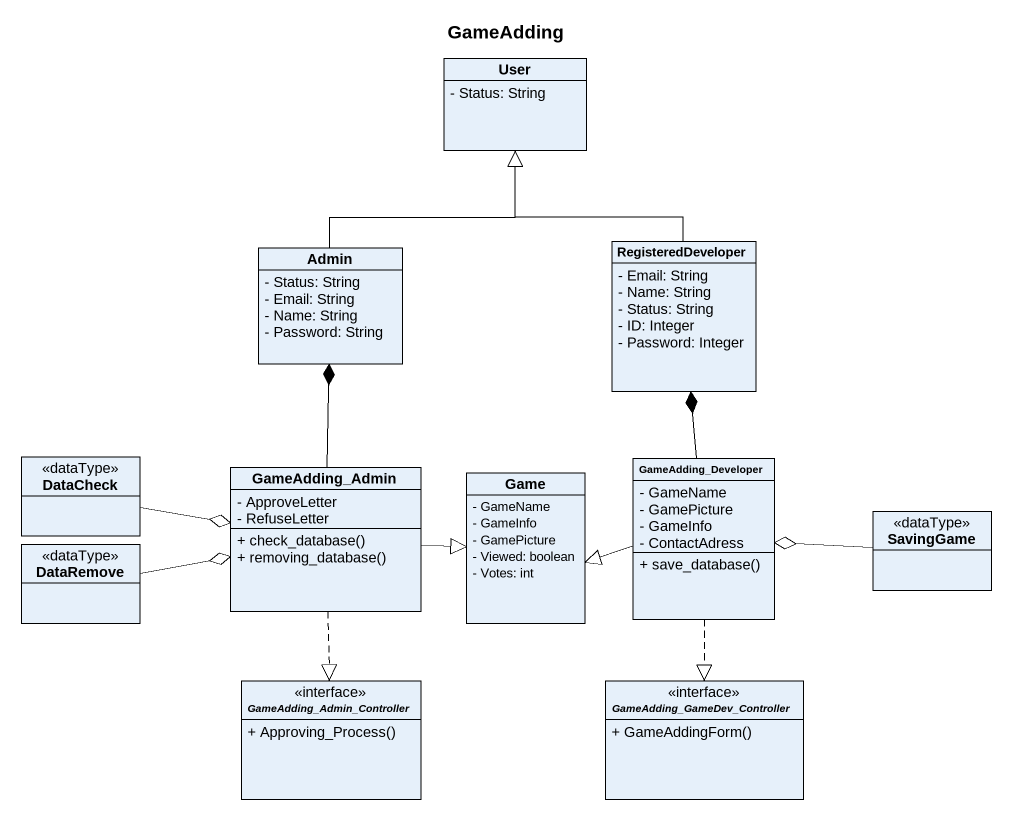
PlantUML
@startuml
title GameAdding
hide circle
hide empty members
skinparam classAttributeIconSize 0
class User {
  - Status: String
}
class Admin {
  - Status: String
  - Email: String
  - Name: String
  - Password: String
}
class RegisteredDeveloper {
  - Email: String
  - Name: String
  - Status: String
  - ID: Integer
  - Password: Integer
}
class DataCheck <<dataType>>
class GameAdding_Admin {
  - ApproveLetter
  - RefuseLetter
  + check_database()
  + removing_database()
}
class Game {
  - GameName
  - GameInfo
  - GamePicture
  - Viewed: boolean
  - Votes: int
}
class GameAdding_Developer {
  - GameName
  - GamePicture
  - GameInfo
  - ContactAdress
  + save_database()
}
class DataRemove <<dataType>>
class SavingGame <<dataType>>
interface GameAdding_Admin_Controller {
  + Approving_Process()
}
interface "GameAdding_GameDev_Controller" as GameAdding_GameDev {
  + GameAddingForm()
}
Admin -up-|> User
RegisteredDeveloper -up-|> User
DataCheck -right-o GameAdding_Admin
GameAdding_Admin -up-* Admin
GameAdding_Admin -right-|> Game
GameAdding_Admin ..|> GameAdding_Admin_Controller
GameAdding_Developer -up-* RegisteredDeveloper
GameAdding_Developer -left-|> Game
GameAdding_Developer ..|> GameAdding_GameDev
DataRemove -right-o GameAdding_Admin
SavingGame -left-o GameAdding_Developer
@enduml
